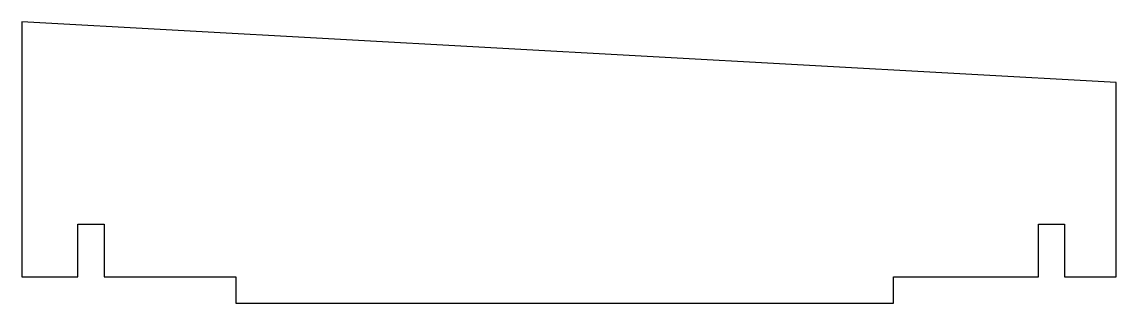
# Model space of a CAD drawing. Header units: millimetres. Extents: x -41.3 to 41.9, y -2 to 19.4.
import ezdxf

# ---------------------------------------------------------------- set-up
doc = ezdxf.new("R2010")
doc.units = ezdxf.units.MM

msp = doc.modelspace()

# ---------------------------------------------------------------- linework, layer by layer
msp.add_lwpolyline([(-37, 0), (-37, 4), (-35, 4), (-35, 0), (-25, 0), (-25, -2), (25, -2), (25, 0), (36, 0), (36, 4), (38, 4), (38, 0), (41.912, 0), (41.912, 14.777), (-41.259, 19.401), (-41.259, 0)], close=True)

doc.saveas('drawing.dxf')
